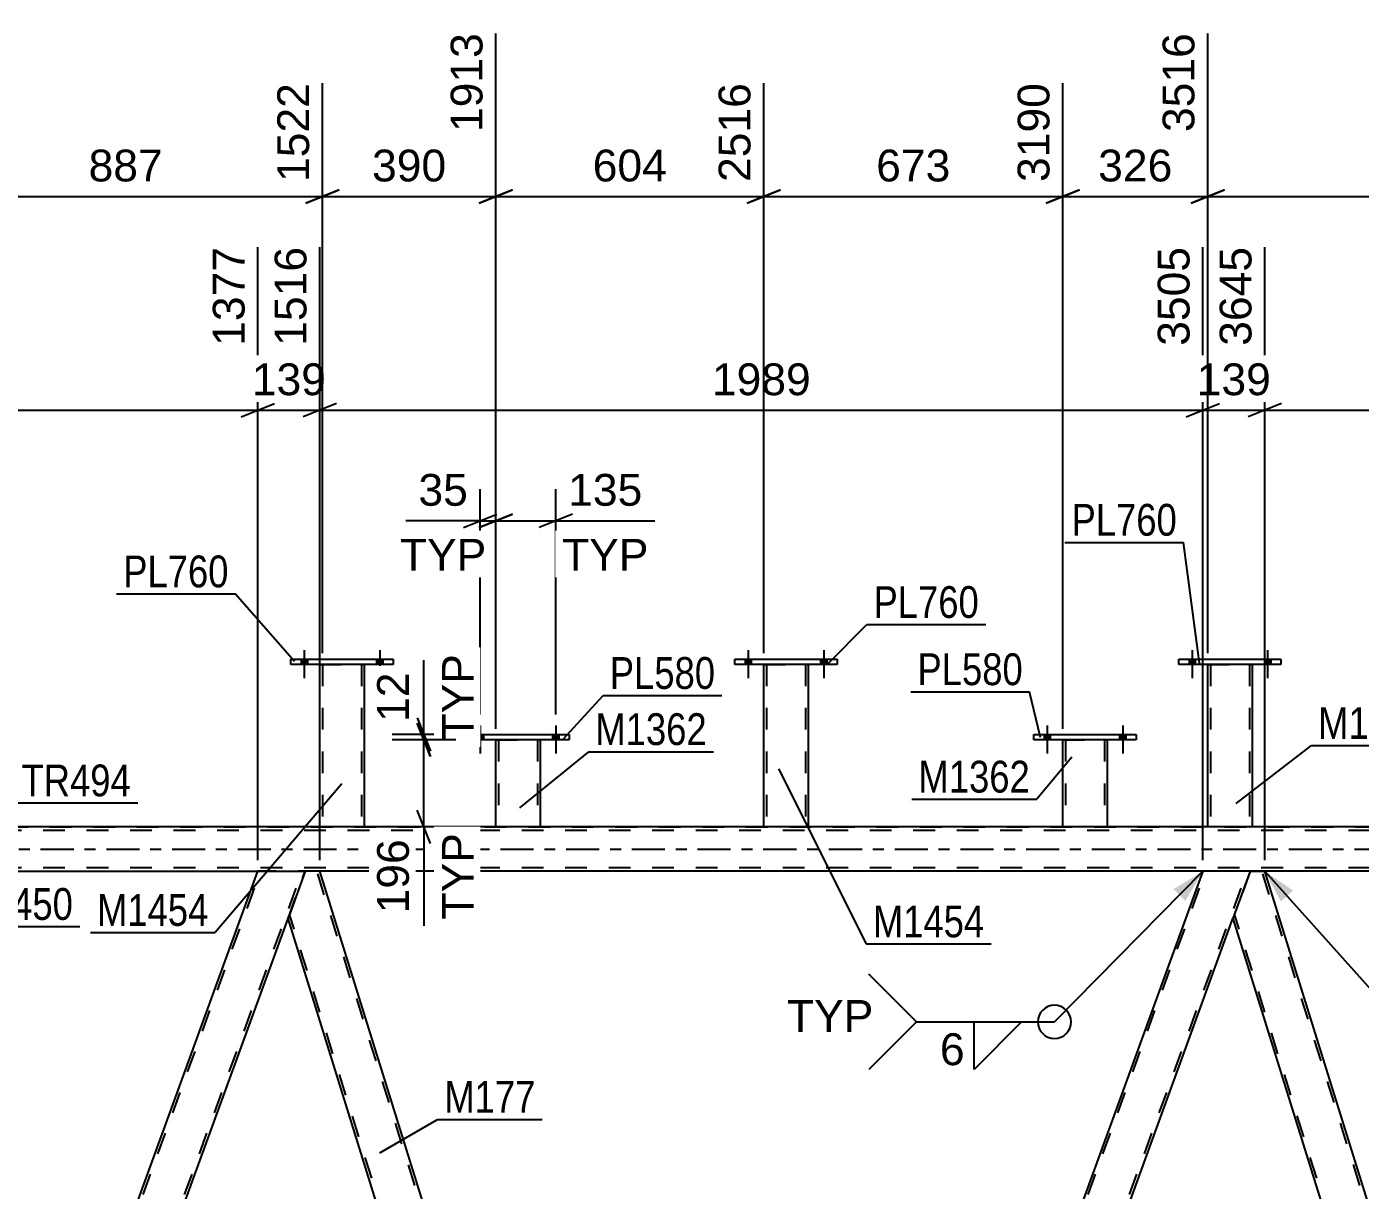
# Model space of a CAD drawing. Header units: millimetres. Extents: x -106 to 735, y -422 to 172.
# Drawn here: x -3.3 to 116.8, y -30.7 to 74.1 of the extents above; entities that cross this region are included whole.
import ezdxf

# ---------------------------------------------------------------- set-up
doc = ezdxf.new("R2010")
doc.units = ezdxf.units.MM
doc.linetypes.add('DXK_LINE_DOT2', pattern=[3.9198, 1.9599, -1.9599])
doc.linetypes.add('DXK_LINE_DOT3', pattern=[5.9187, 2.979, -0.9799, 0.9799, -0.9799])
doc.styles.add('Arial', font='ARIAL.TTF', dxfattribs={"height": 0.2})
doc.styles.add('Arial Narrow', font='ARIALN.TTF', dxfattribs={"height": 0.2})

# ---------------------------------------------------------------- blocks, each defined once
blk = doc.blocks.new('Part-717034374-4310 - 3756')
at = {"color": 2, "linetype": 'Continuous'}
for p, q in [((103.07, 2), (103.07, 16.64)), ((107.07, 16.64), (107.07, 2)), ((107.03, 2), (103.07, 2)), ((107.07, 2), (107.03, 2))]:
    blk.add_line(p, q, dxfattribs=at)
at = {"color": 7, "linetype": 'DXK_LINE_DOT2'}
for p, q in [((103.07, 16.64), (107.07, 16.64)), ((103.31, 16.64), (103.31, 2)), ((106.83, 16.64), (106.83, 2)), ((106.81, 2), (106.83, 2))]:
    blk.add_line(p, q, dxfattribs=at)
blk = doc.blocks.new('Bolt-717034374-4262 - 3756')
at = {"linetype": 'Continuous'}
for points in [[(61.39, 16.64), (61.95, 16.64), (61.95, 17.12), (61.39, 17.12)], [(61.39, 16.64), (61.95, 16.64), (61.95, 17.12), (61.39, 17.12)], [(68.19, 16.64), (68.75, 16.64), (68.75, 17.12), (68.19, 17.12)], [(68.19, 16.64), (68.75, 16.64), (68.75, 17.12), (68.19, 17.12)]]:
    blk.add_hatch(color=1, dxfattribs=at).paths.add_polyline_path(points)
at = {"color": 1, "linetype": 'Continuous'}
for p, q in [((61.39, 17.12), (61.39, 16.64)), ((61.39, 17.12), (61.39, 16.64)), ((61.67, 17.92), (61.67, 15.4)), ((61.67, 17.92), (61.67, 15.4)), ((61.95, 17.12), (61.95, 16.64)), ((61.95, 17.12), (61.95, 16.64)), ((68.19, 17.12), (68.19, 16.64)), ((68.19, 17.12), (68.19, 16.64)), ((68.47, 17.92), (68.47, 15.4)), ((68.47, 17.92), (68.47, 15.4)), ((68.75, 17.12), (68.75, 16.64)), ((68.75, 17.12), (68.75, 16.64))]:
    blk.add_line(p, q, dxfattribs=at)
blk = doc.blocks.new('Bolt-717034374-4260 - 3756')
at = {"linetype": 'Continuous'}
for points in [[(101.39, 16.64), (101.95, 16.64), (101.95, 17.12), (101.39, 17.12)], [(101.39, 16.64), (101.95, 16.64), (101.95, 17.12), (101.39, 17.12)], [(108.19, 16.64), (108.75, 16.64), (108.75, 17.12), (108.19, 17.12)], [(108.19, 16.64), (108.75, 16.64), (108.75, 17.12), (108.19, 17.12)]]:
    blk.add_hatch(color=1, dxfattribs=at).paths.add_polyline_path(points)
at = {"color": 1, "linetype": 'Continuous'}
for p, q in [((101.39, 17.12), (101.39, 16.64)), ((101.39, 17.12), (101.39, 16.64)), ((101.67, 17.92), (101.67, 15.4)), ((101.67, 17.92), (101.67, 15.4)), ((101.95, 17.12), (101.95, 16.64)), ((101.95, 17.12), (101.95, 16.64)), ((108.19, 17.12), (108.19, 16.64)), ((108.19, 17.12), (108.19, 16.64)), ((108.47, 17.92), (108.47, 15.4)), ((108.47, 17.92), (108.47, 15.4)), ((108.75, 17.12), (108.75, 16.64)), ((108.75, 17.12), (108.75, 16.64))]:
    blk.add_line(p, q, dxfattribs=at)
blk = doc.blocks.new('Bolt-717034374-4261 - 3756')
at = {"linetype": 'Continuous'}
for points in [[(88.33, 9.84), (88.89, 9.84), (88.89, 10.32), (88.33, 10.32)], [(88.33, 9.84), (88.89, 9.84), (88.89, 10.32), (88.33, 10.32)], [(95.13, 9.84), (95.69, 9.84), (95.69, 10.32), (95.13, 10.32)], [(95.13, 9.84), (95.69, 9.84), (95.69, 10.32), (95.13, 10.32)]]:
    blk.add_hatch(color=1, dxfattribs=at).paths.add_polyline_path(points)
at = {"color": 1, "linetype": 'Continuous'}
for p, q in [((88.61, 11.12), (88.61, 8.6)), ((88.61, 11.12), (88.61, 8.6)), ((95.41, 11.12), (95.41, 8.6)), ((95.41, 11.12), (95.41, 8.6)), ((88.33, 10.32), (88.33, 9.84)), ((88.33, 10.32), (88.33, 9.84)), ((88.89, 10.32), (88.89, 9.84)), ((88.89, 10.32), (88.89, 9.84)), ((95.13, 10.32), (95.13, 9.84)), ((95.13, 10.32), (95.13, 9.84)), ((95.69, 10.32), (95.69, 9.84)), ((95.69, 10.32), (95.69, 9.84))]:
    blk.add_line(p, q, dxfattribs=at)
blk = doc.blocks.new('Part-717034374-3973 - 3756')
at = {"color": 2, "linetype": 'Continuous'}
for p, q in [((106.89, -2), (105.34, -6.25)), ((106.89, -2), (108.21, -2)), ((144.91, -119.75), (108.21, -2)), ((105.34, -6.25), (141.8, -123.22)), ((143.65, -123.22), (144.91, -119.75))]:
    blk.add_line(p, q, dxfattribs=at)
at = {"color": 7, "linetype": 'DXK_LINE_DOT2'}
for p, q in [((144.77, -120.12), (107.96, -2)), ((142.05, -123.22), (105.48, -5.88)), ((143.65, -123.22), (141.8, -123.22))]:
    blk.add_line(p, q, dxfattribs=at)
blk = doc.blocks.new('Bolt-717034374-4263 - 3756')
at = {"linetype": 'Continuous'}
for points in [[(37.25, 9.84), (37.81, 9.84), (37.81, 10.32), (37.25, 10.32)], [(37.25, 9.84), (37.81, 9.84), (37.81, 10.32), (37.25, 10.32)], [(44.05, 9.84), (44.61, 9.84), (44.61, 10.32), (44.05, 10.32)], [(44.05, 9.84), (44.61, 9.84), (44.61, 10.32), (44.05, 10.32)]]:
    blk.add_hatch(color=1, dxfattribs=at).paths.add_polyline_path(points)
at = {"color": 1, "linetype": 'Continuous'}
for p, q in [((37.53, 11.12), (37.53, 8.6)), ((37.53, 11.12), (37.53, 8.6)), ((44.33, 11.12), (44.33, 8.6)), ((44.33, 11.12), (44.33, 8.6)), ((37.25, 10.32), (37.25, 9.84)), ((37.25, 10.32), (37.25, 9.84)), ((37.81, 10.32), (37.81, 9.84)), ((37.81, 10.32), (37.81, 9.84)), ((44.05, 10.32), (44.05, 9.84)), ((44.05, 10.32), (44.05, 9.84)), ((44.61, 10.32), (44.61, 9.84)), ((44.61, 10.32), (44.61, 9.84))]:
    blk.add_line(p, q, dxfattribs=at)
blk = doc.blocks.new('Part-717034374-3978 - 3756')
at = {"color": 7, "linetype": 'DXK_LINE_DOT2'}
for p, q in [((58.77, -123.22), (102.89, -2)), ((62.51, -123.22), (106.63, -2)), ((106.89, -2), (105.34, -6.25)), ((58.51, -123.22), (60.27, -118.4)), ((62.77, -123.22), (64.52, -118.4)), ((62.77, -123.22), (58.51, -123.22))]:
    blk.add_line(p, q, dxfattribs=at)
at = {"color": 2, "linetype": 'Continuous'}
for p, q in [((102.63, -2), (60.27, -118.4)), ((106.89, -2), (102.63, -2)), ((64.52, -118.4), (105.34, -6.25))]:
    blk.add_line(p, q, dxfattribs=at)
blk = doc.blocks.new('Part-717034374-3983 - 3756')
at = {"color": 2, "linetype": 'Continuous'}
for p, q in [((-26.62, -123.22), (17.5, -2)), ((17.5, -2), (21.75, -2)), ((-22.37, -123.22), (20.21, -6.25))]:
    blk.add_line(p, q, dxfattribs=at)
at = {"color": 7, "linetype": 'DXK_LINE_DOT2'}
for p, q in [((-26.37, -123.22), (17.75, -2)), ((-22.62, -123.22), (21.5, -2)), ((20.21, -6.25), (21.75, -2)), ((-22.37, -123.22), (-26.62, -123.22))]:
    blk.add_line(p, q, dxfattribs=at)
blk = doc.blocks.new('Part-717034374-3988 - 3756')
at = {"color": 2, "linetype": 'Continuous'}
for p, q in [((21.75, -2), (20.21, -6.25)), ((23.07, -2), (21.75, -2)), ((59.35, -118.4), (23.07, -2)), ((55.16, -118.4), (20.21, -6.25))]:
    blk.add_line(p, q, dxfattribs=at)
at = {"color": 7, "linetype": 'DXK_LINE_DOT2'}
for p, q in [((59.64, -120.12), (22.82, -2)), ((56.92, -123.22), (20.34, -5.88)), ((56.67, -123.22), (55.16, -118.4)), ((59.77, -119.75), (59.35, -118.4)), ((58.51, -123.22), (59.77, -119.75)), ((56.67, -123.22), (58.51, -123.22))]:
    blk.add_line(p, q, dxfattribs=at)
blk = doc.blocks.new('Part-717034374-4049 - 3756')
at = {"color": 7, "linetype": 'DXK_LINE_DOT2'}
for p, q in [((678.23, 1.68), (-37.59, 1.68)), ((-16.93, 2), (678.23, 2)), ((27.07, 2), (23.07, 2)), ((42.93, 2), (38.93, 2)), ((67.07, 2), (63.07, 2)), ((94.01, 2), (90.01, 2)), ((107.07, 2), (103.07, 2)), ((678.23, -1.68), (-37.59, -1.68)), ((23.07, -2), (17.5, -2)), ((617.69, -2), (102.63, -2)), ((108.21, -2), (102.63, -2))]:
    blk.add_line(p, q, dxfattribs=at)
at = {"color": 2, "linetype": 'Continuous'}
for p, q in [((23.07, 2), (-8.15, 2)), ((38.93, 2), (27.07, 2)), ((63.07, 2), (42.93, 2)), ((90.01, 2), (67.07, 2)), ((103.07, 2), (94.01, 2)), ((140.1, 2), (107.07, 2)), ((-37.59, -2), (17.5, -2)), ((102.63, -2), (23.07, -2)), ((187.77, -2), (108.21, -2))]:
    blk.add_line(p, q, dxfattribs=at)
at = {"color": 7, "linetype": 'DXK_LINE_DOT3'}
blk.add_line((-37.59, 0), (678.23, 0), dxfattribs=at)
blk = doc.blocks.new('Part-717034374-4231 - 3756')
at = {"color": 2, "linetype": 'Continuous'}
for p, q in [((36.33, 9.84), (36.33, 10.32)), ((36.33, 10.32), (45.53, 10.32)), ((45.53, 9.84), (36.33, 9.84)), ((45.53, 10.32), (45.53, 9.84))]:
    blk.add_line(p, q, dxfattribs=at)
blk = doc.blocks.new('Part-717034374-4294 - 3756')
at = {"color": 2, "linetype": 'Continuous'}
for p, q in [((23.07, 2), (23.07, 16.64)), ((27.07, 16.64), (27.07, 2)), ((27.03, 2), (23.07, 2)), ((27.07, 2), (27.03, 2))]:
    blk.add_line(p, q, dxfattribs=at)
at = {"color": 7, "linetype": 'DXK_LINE_DOT2'}
for p, q in [((23.07, 16.64), (27.07, 16.64)), ((23.31, 16.64), (23.31, 2)), ((26.83, 16.64), (26.83, 2)), ((26.81, 2), (26.83, 2))]:
    blk.add_line(p, q, dxfattribs=at)
blk = doc.blocks.new('Part-717034374-4216 - 3756')
at = {"color": 2, "linetype": 'Continuous'}
for p, q in [((90.01, 2), (90.01, 9.84)), ((94.01, 9.84), (94.01, 2)), ((93.97, 2), (90.01, 2)), ((94.01, 2), (93.97, 2))]:
    blk.add_line(p, q, dxfattribs=at)
at = {"color": 7, "linetype": 'DXK_LINE_DOT2'}
for p, q in [((90.01, 9.84), (94.01, 9.84)), ((90.25, 9.84), (90.25, 2)), ((93.77, 9.84), (93.77, 2)), ((93.75, 2), (93.77, 2))]:
    blk.add_line(p, q, dxfattribs=at)
blk = doc.blocks.new('Part-717034374-4221 - 3756')
at = {"color": 2, "linetype": 'Continuous'}
for p, q in [((87.41, 9.84), (87.41, 10.32)), ((87.41, 10.32), (96.61, 10.32)), ((96.61, 9.84), (87.41, 9.84)), ((96.61, 10.32), (96.61, 9.84))]:
    blk.add_line(p, q, dxfattribs=at)
blk = doc.blocks.new('Part-717034374-4226 - 3756')
at = {"color": 2, "linetype": 'Continuous'}
for p, q in [((38.93, 2), (38.93, 9.84)), ((42.93, 9.84), (42.93, 2)), ((42.89, 2), (38.93, 2)), ((42.93, 2), (42.89, 2))]:
    blk.add_line(p, q, dxfattribs=at)
at = {"color": 7, "linetype": 'DXK_LINE_DOT2'}
for p, q in [((38.93, 9.84), (42.93, 9.84)), ((39.17, 9.84), (39.17, 2)), ((42.69, 9.84), (42.69, 2)), ((42.67, 2), (42.69, 2))]:
    blk.add_line(p, q, dxfattribs=at)
blk = doc.blocks.new('Bolt-717034374-4264 - 3756')
at = {"linetype": 'Continuous'}
for points in [[(21.39, 16.64), (21.95, 16.64), (21.95, 17.12), (21.39, 17.12)], [(21.39, 16.64), (21.95, 16.64), (21.95, 17.12), (21.39, 17.12)], [(28.19, 16.64), (28.75, 16.64), (28.75, 17.12), (28.19, 17.12)], [(28.19, 16.64), (28.75, 16.64), (28.75, 17.12), (28.19, 17.12)]]:
    blk.add_hatch(color=1, dxfattribs=at).paths.add_polyline_path(points)
at = {"color": 1, "linetype": 'Continuous'}
for p, q in [((21.39, 17.12), (21.39, 16.64)), ((21.39, 17.12), (21.39, 16.64)), ((21.67, 17.92), (21.67, 15.4)), ((21.67, 17.92), (21.67, 15.4)), ((21.95, 17.12), (21.95, 16.64)), ((21.95, 17.12), (21.95, 16.64)), ((28.19, 17.12), (28.19, 16.64)), ((28.19, 17.12), (28.19, 16.64)), ((28.47, 17.92), (28.47, 15.4)), ((28.47, 17.92), (28.47, 15.4)), ((28.75, 17.12), (28.75, 16.64)), ((28.75, 17.12), (28.75, 16.64))]:
    blk.add_line(p, q, dxfattribs=at)
blk = doc.blocks.new('Part-717034374-4299 - 3756')
at = {"color": 2, "linetype": 'Continuous'}
for p, q in [((20.47, 16.64), (20.47, 17.12)), ((20.47, 17.12), (29.67, 17.12)), ((29.67, 17.12), (29.67, 16.64)), ((29.67, 16.64), (20.47, 16.64))]:
    blk.add_line(p, q, dxfattribs=at)
blk = doc.blocks.new('Part-717034374-4304 - 3756')
at = {"color": 2, "linetype": 'Continuous'}
for p, q in [((63.07, 2), (63.07, 16.64)), ((67.07, 16.64), (67.07, 2)), ((67.03, 2), (63.07, 2)), ((67.07, 2), (67.03, 2))]:
    blk.add_line(p, q, dxfattribs=at)
at = {"color": 7, "linetype": 'DXK_LINE_DOT2'}
for p, q in [((63.07, 16.64), (67.07, 16.64)), ((63.31, 16.64), (63.31, 2)), ((66.83, 16.64), (66.83, 2)), ((66.81, 2), (66.83, 2))]:
    blk.add_line(p, q, dxfattribs=at)
blk = doc.blocks.new('Part-717034374-4305 - 3756')
at = {"color": 2, "linetype": 'Continuous'}
for p, q in [((60.47, 16.64), (60.47, 17.12)), ((60.47, 17.12), (69.67, 17.12)), ((69.67, 17.12), (69.67, 16.64)), ((69.67, 16.64), (60.47, 16.64))]:
    blk.add_line(p, q, dxfattribs=at)
blk = doc.blocks.new('Part-717034374-4315 - 3756')
at = {"color": 2, "linetype": 'Continuous'}
for p, q in [((100.47, 16.64), (100.47, 17.12)), ((100.47, 17.12), (109.67, 17.12)), ((109.67, 17.12), (109.67, 16.64)), ((109.67, 16.64), (100.47, 16.64))]:
    blk.add_line(p, q, dxfattribs=at)
blk = doc.blocks.new('StraightDimension-717034374-5095 - 3756')
at = {"color": 7, "linetype": 'Continuous'}
for p, q in [((17.5, -1), (17.5, 54.24)), ((-37.59, 3), (-37.59, 43.07)), ((-36.09, 40.14), (-39.09, 38.94)), ((16, 38.94), (19, 40.14)), ((-37.59, 39.54), (17.5, 39.54))]:
    blk.add_line(p, q, dxfattribs=at)
at = {"color": 0}
blk.add_wipeout([(-5, 40.29), (-5, 44.49), (-15.09, 44.49), (-15.09, 40.29)], dxfattribs=at)
at = {"color": 3, "style": 'Arial'}
blk.add_text('1377', height=2.865, dxfattribs=at).set_placement((-14.49, 40.89))
at = {"color": 0, "linetype": 'Continuous'}
for points in [[(16.9, 54.84), (12.7, 54.84), (12.7, 44.74), (16.9, 44.74)], [(-38.19, 43.67), (-42.39, 43.67), (-42.39, 40.24), (-38.19, 40.24)]]:
    blk.add_wipeout(points, dxfattribs=at)
at = {"color": 3, "linetype": 'Continuous', "style": 'Arial'}
for s, height, p in [('1377', 2.865, (16.3, 45.34)), ('0', 2.87, (-38.79, 40.84))]:
    blk.add_text(s, height=height, rotation=90.0002, dxfattribs=at).set_placement(p)
blk = doc.blocks.new('StraightDimension-717034374-5175 - 3756')
at = {"color": 7, "linetype": 'Continuous'}
for p, q in [((108.21, -1), (108.21, 54.24)), ((187.77, -1), (187.77, 54.24)), ((109.71, 40.14), (106.71, 38.94)), ((186.27, 38.94), (189.27, 40.14)), ((108.21, 39.54), (187.77, 39.54))]:
    blk.add_line(p, q, dxfattribs=at)
at = {"color": 0}
blk.add_wipeout([(153.03, 40.29), (153.03, 44.49), (142.94, 44.49), (142.94, 40.29)], dxfattribs=at)
at = {"color": 3, "style": 'Arial'}
blk.add_text('1989', height=2.865, dxfattribs=at).set_placement((143.54, 40.89))
at = {"color": 0, "linetype": 'Continuous'}
blk.add_wipeout([(187.17, 54.84), (182.97, 54.84), (182.97, 44.74), (187.17, 44.74)], dxfattribs=at)
at = {"color": 3, "linetype": 'Continuous', "style": 'Arial'}
blk.add_text('5634', height=2.865, rotation=90.0002, dxfattribs=at).set_placement((186.57, 45.34))
blk = doc.blocks.new('StraightDimension-717034374-45875 - 3756')
at = {"color": 7, "linetype": 'Continuous'}
for p, q in [((37.53, 12.12), (37.53, 32.43)), ((38.93, 10.84), (38.93, 32.43)), ((36.03, 28.98), (39.03, 30.18)), ((40.43, 30.18), (37.43, 28.98)), ((37.53, 29.58), (30.83, 29.58)), ((37.53, 29.58), (30.83, 29.58)), ((37.53, 29.58), (38.93, 29.58))]:
    blk.add_line(p, q, dxfattribs=at)
at = {"color": 0}
blk.add_wipeout([(37, 30.33), (37, 34.53), (31.36, 34.53), (31.36, 30.33)], dxfattribs=at)
at = {"color": 0, "linetype": 'Continuous'}
blk.add_wipeout([(38.67, 24.48), (38.67, 28.68), (29.69, 28.68), (29.69, 24.48)], dxfattribs=at)
at = {"color": 3, "style": 'Arial'}
blk.add_text('35', height=2.865, dxfattribs=at).set_placement((31.96, 30.93))
at = {"color": 3, "linetype": 'Continuous', "style": 'Arial'}
blk.add_text('TYP', height=2.865, dxfattribs=at).set_placement((30.29, 25.08))
blk = doc.blocks.new('StraightDimension-717034374-45034 - 3756')
at = {"color": 7, "linetype": 'Continuous'}
for p, q in [((-12.15, 10.42), (-12.15, 71.27)), ((23.31, 17.64), (23.31, 68.99)), ((-10.65, 59.4), (-13.65, 58.2)), ((21.81, 58.2), (24.81, 59.4)), ((-12.15, 58.8), (23.31, 58.8))]:
    blk.add_line(p, q, dxfattribs=at)
at = {"color": 0}
blk.add_wipeout([(9.51, 59.55), (9.51, 63.75), (1.64, 63.75), (1.64, 59.55)], dxfattribs=at)
at = {"color": 3, "style": 'Arial'}
blk.add_text('887', height=2.865, dxfattribs=at).set_placement((2.24, 60.15))
at = {"color": 0, "linetype": 'Continuous'}
blk.add_wipeout([(22.71, 69.59), (18.51, 69.59), (18.51, 59.5), (22.71, 59.5)], dxfattribs=at)
at = {"color": 3, "linetype": 'Continuous', "style": 'Arial'}
blk.add_text('1522', height=2.865, rotation=90.0002, dxfattribs=at).set_placement((22.11, 60.1))
blk = doc.blocks.new('StraightDimension-717034374-5107 - 3756')
at = {"color": 7, "linetype": 'Continuous'}
for p, q in [((17.5, -1), (17.5, 54.24)), ((23.07, -1), (23.07, 54.24)), ((16, 38.94), (19, 40.14)), ((24.57, 40.14), (21.57, 38.94)), ((17.5, 39.54), (23.07, 39.54))]:
    blk.add_line(p, q, dxfattribs=at)
at = {"color": 0}
blk.add_wipeout([(24.22, 40.29), (24.22, 44.49), (16.35, 44.49), (16.35, 40.29)], dxfattribs=at)
at = {"color": 3, "style": 'Arial'}
blk.add_text('139', height=2.865, dxfattribs=at).set_placement((16.95, 40.89))
at = {"color": 0, "linetype": 'Continuous'}
blk.add_wipeout([(22.47, 54.84), (18.27, 54.84), (18.27, 44.74), (22.47, 44.74)], dxfattribs=at)
at = {"color": 3, "linetype": 'Continuous', "style": 'Arial'}
blk.add_text('1516', height=2.865, rotation=90.0002, dxfattribs=at).set_placement((21.87, 45.34))
blk = doc.blocks.new('StraightDimension-717034374-5127 - 3756')
at = {"color": 7, "linetype": 'Continuous'}
for p, q in [((23.07, -1), (23.07, 54.24)), ((102.63, -1), (102.63, 54.24)), ((24.57, 40.14), (21.57, 38.94)), ((101.13, 38.94), (104.13, 40.14)), ((23.07, 39.54), (102.63, 39.54))]:
    blk.add_line(p, q, dxfattribs=at)
at = {"color": 0}
blk.add_wipeout([(67.9, 40.29), (67.9, 44.49), (57.8, 44.49), (57.8, 40.29)], dxfattribs=at)
at = {"color": 3, "style": 'Arial'}
blk.add_text('1989', height=2.865, dxfattribs=at).set_placement((58.4, 40.89))
at = {"color": 0, "linetype": 'Continuous'}
blk.add_wipeout([(102.03, 54.84), (97.83, 54.84), (97.83, 44.74), (102.03, 44.74)], dxfattribs=at)
at = {"color": 3, "linetype": 'Continuous', "style": 'Arial'}
blk.add_text('3505', height=2.865, rotation=90.0002, dxfattribs=at).set_placement((101.43, 45.34))
blk = doc.blocks.new('StraightDimension-717034374-5151 - 3756')
at = {"color": 7, "linetype": 'Continuous'}
for p, q in [((102.63, -1), (102.63, 54.24)), ((108.21, -1), (108.21, 54.24)), ((101.13, 38.94), (104.13, 40.14)), ((109.71, 40.14), (106.71, 38.94)), ((102.63, 39.54), (108.21, 39.54))]:
    blk.add_line(p, q, dxfattribs=at)
at = {"color": 0}
blk.add_wipeout([(109.35, 40.29), (109.35, 44.49), (101.48, 44.49), (101.48, 40.29)], dxfattribs=at)
at = {"color": 3, "style": 'Arial'}
blk.add_text('139', height=2.865, dxfattribs=at).set_placement((102.08, 40.89))
at = {"color": 0, "linetype": 'Continuous'}
blk.add_wipeout([(107.61, 54.84), (103.41, 54.84), (103.41, 44.74), (107.61, 44.74)], dxfattribs=at)
at = {"color": 3, "linetype": 'Continuous', "style": 'Arial'}
blk.add_text('3645', height=2.865, rotation=90.0002, dxfattribs=at).set_placement((107.01, 45.34))
blk = doc.blocks.new('StraightDimension-717034374-45029 - 3756')
at = {"color": 7, "linetype": 'Continuous'}
for p, q in [((103.07, 17.64), (103.07, 73.49)), ((140.08, 17.44), (140.08, 73.49)), ((104.57, 59.4), (101.57, 58.2)), ((138.58, 58.2), (141.58, 59.4)), ((103.07, 58.8), (140.08, 58.8))]:
    blk.add_line(p, q, dxfattribs=at)
at = {"color": 0}
blk.add_wipeout([(125.51, 59.55), (125.51, 63.75), (117.64, 63.75), (117.64, 59.55)], dxfattribs=at)
at = {"color": 3, "style": 'Arial'}
blk.add_text('925', height=2.865, dxfattribs=at).set_placement((118.24, 60.15))
at = {"color": 0, "linetype": 'Continuous'}
blk.add_wipeout([(139.48, 74.09), (135.28, 74.09), (135.28, 64), (139.48, 64)], dxfattribs=at)
at = {"color": 3, "linetype": 'Continuous', "style": 'Arial'}
blk.add_text('4442', height=2.865, rotation=90.0002, dxfattribs=at).set_placement((138.88, 64.6))
blk = doc.blocks.new('StraightDimension-717034374-45030 - 3756')
at = {"color": 7, "linetype": 'Continuous'}
for p, q in [((103.07, 17.64), (103.07, 73.49)), ((90.01, 10.84), (90.01, 68.99)), ((91.51, 59.4), (88.51, 58.2)), ((101.57, 58.2), (104.57, 59.4)), ((90.01, 58.8), (103.07, 58.8))]:
    blk.add_line(p, q, dxfattribs=at)
at = {"color": 0}
blk.add_wipeout([(100.47, 59.55), (100.47, 63.75), (92.6, 63.75), (92.6, 59.55)], dxfattribs=at)
at = {"color": 3, "style": 'Arial'}
blk.add_text('326', height=2.865, dxfattribs=at).set_placement((93.2, 60.15))
at = {"color": 0, "linetype": 'Continuous'}
blk.add_wipeout([(102.47, 74.09), (98.27, 74.09), (98.27, 64), (102.47, 64)], dxfattribs=at)
at = {"color": 3, "linetype": 'Continuous', "style": 'Arial'}
blk.add_text('3516', height=2.865, rotation=90.0002, dxfattribs=at).set_placement((101.87, 64.6))
blk = doc.blocks.new('StraightDimension-717034374-45031 - 3756')
at = {"color": 7, "linetype": 'Continuous'}
for p, q in [((63.07, 17.64), (63.07, 68.99)), ((90.01, 10.84), (90.01, 68.99)), ((64.57, 59.4), (61.57, 58.2)), ((88.51, 58.2), (91.51, 59.4)), ((63.07, 58.8), (90.01, 58.8))]:
    blk.add_line(p, q, dxfattribs=at)
at = {"color": 0}
blk.add_wipeout([(80.47, 59.55), (80.47, 63.75), (72.6, 63.75), (72.6, 59.55)], dxfattribs=at)
at = {"color": 3, "style": 'Arial'}
blk.add_text('673', height=2.865, dxfattribs=at).set_placement((73.2, 60.15))
at = {"color": 0, "linetype": 'Continuous'}
blk.add_wipeout([(89.41, 69.59), (85.21, 69.59), (85.21, 59.5), (89.41, 59.5)], dxfattribs=at)
at = {"color": 3, "linetype": 'Continuous', "style": 'Arial'}
blk.add_text('3190', height=2.865, rotation=90.0002, dxfattribs=at).set_placement((88.81, 60.1))
blk = doc.blocks.new('StraightDimension-717034374-45032 - 3756')
at = {"color": 7, "linetype": 'Continuous'}
for p, q in [((38.93, 10.84), (38.93, 73.49)), ((63.07, 17.64), (63.07, 68.99)), ((40.43, 59.4), (37.43, 58.2)), ((61.57, 58.2), (64.57, 59.4)), ((38.93, 58.8), (63.07, 58.8))]:
    blk.add_line(p, q, dxfattribs=at)
at = {"color": 0}
blk.add_wipeout([(54.93, 59.55), (54.93, 63.75), (47.06, 63.75), (47.06, 59.55)], dxfattribs=at)
at = {"color": 3, "style": 'Arial'}
blk.add_text('604', height=2.865, dxfattribs=at).set_placement((47.66, 60.15))
at = {"color": 0, "linetype": 'Continuous'}
blk.add_wipeout([(62.47, 69.59), (58.27, 69.59), (58.27, 59.5), (62.47, 59.5)], dxfattribs=at)
at = {"color": 3, "linetype": 'Continuous', "style": 'Arial'}
blk.add_text('2516', height=2.865, rotation=90.0002, dxfattribs=at).set_placement((61.87, 60.1))
blk = doc.blocks.new('StraightDimension-717034374-45033 - 3756')
at = {"color": 7, "linetype": 'Continuous'}
for p, q in [((38.93, 10.84), (38.93, 73.49)), ((23.31, 17.64), (23.31, 68.99)), ((24.81, 59.4), (21.81, 58.2)), ((37.43, 58.2), (40.43, 59.4)), ((23.31, 58.8), (38.93, 58.8))]:
    blk.add_line(p, q, dxfattribs=at)
at = {"color": 0}
blk.add_wipeout([(35.05, 59.55), (35.05, 63.75), (27.18, 63.75), (27.18, 59.55)], dxfattribs=at)
at = {"color": 3, "style": 'Arial'}
blk.add_text('390', height=2.865, dxfattribs=at).set_placement((27.78, 60.15))
at = {"color": 0, "linetype": 'Continuous'}
blk.add_wipeout([(38.33, 74.09), (34.13, 74.09), (34.13, 64), (38.33, 64)], dxfattribs=at)
at = {"color": 3, "linetype": 'Continuous', "style": 'Arial'}
blk.add_text('1913', height=2.865, rotation=90.0002, dxfattribs=at).set_placement((37.73, 64.6))
blk = doc.blocks.new('StraightDimension-717034374-45874 - 3756')
at = {"color": 7, "linetype": 'Continuous'}
for p, q in [((38.93, 10.84), (38.93, 32.43)), ((44.33, 12.12), (44.33, 32.43)), ((37.43, 28.98), (40.43, 30.18)), ((45.83, 30.18), (42.83, 28.98)), ((38.93, 29.58), (44.33, 29.58)), ((44.33, 29.58), (53.25, 29.58)), ((44.33, 29.58), (53.25, 29.58))]:
    blk.add_line(p, q, dxfattribs=at)
at = {"color": 0}
blk.add_wipeout([(52.72, 30.33), (52.72, 34.53), (44.85, 34.53), (44.85, 30.33)], dxfattribs=at)
at = {"color": 0, "linetype": 'Continuous'}
blk.add_wipeout([(53.28, 24.48), (53.28, 28.68), (44.3, 28.68), (44.3, 24.48)], dxfattribs=at)
at = {"color": 3, "style": 'Arial'}
blk.add_text('135', height=2.865, dxfattribs=at).set_placement((45.45, 30.93))
at = {"color": 3, "linetype": 'Continuous', "style": 'Arial'}
blk.add_text('TYP', height=2.865, dxfattribs=at).set_placement((44.9, 25.08))
blk = doc.blocks.new('StraightDimension-717034374-45895 - 3756')
at = {"color": 7, "linetype": 'Continuous'}
for p, q in [((32.45, 10.32), (32.45, 17.02)), ((32.45, 10.32), (32.45, 17.02)), ((31.85, 11.82), (33.05, 8.82)), ((33.05, 8.34), (31.85, 11.34)), ((35.33, 10.32), (29.6, 10.32)), ((35.33, 9.84), (29.6, 9.84)), ((32.45, 9.84), (32.45, 10.32))]:
    blk.add_line(p, q, dxfattribs=at)
at = {"color": 0, "linetype": 'Continuous'}
blk.add_wipeout([(37.55, 18.16), (33.35, 18.16), (33.35, 9.18), (37.55, 9.18)], dxfattribs=at)
at = {"color": 0}
blk.add_wipeout([(31.7, 16.49), (27.5, 16.49), (27.5, 10.85), (31.7, 10.85)], dxfattribs=at)
at = {"color": 3, "linetype": 'Continuous', "style": 'Arial'}
blk.add_text('TYP', height=2.865, rotation=90.0002, dxfattribs=at).set_placement((36.95, 9.78))
at = {"color": 3, "style": 'Arial'}
blk.add_text('12', height=2.865, rotation=90.0002, dxfattribs=at).set_placement((31.1, 11.45))
blk = doc.blocks.new('StraightDimension-717034374-45896 - 3756')
at = {"color": 7, "linetype": 'Continuous'}
for p, q in [((31.85, 11.34), (33.05, 8.34)), ((35.33, 9.84), (29.6, 9.84)), ((32.45, 2), (32.45, 9.84)), ((33.05, 0.5), (31.85, 3.5)), ((37.42, 2), (29.6, 2)), ((32.45, 2), (32.45, -6.92)), ((32.45, 2), (32.45, -6.92))]:
    blk.add_line(p, q, dxfattribs=at)
at = {"color": 0}
blk.add_wipeout([(31.7, 1.47), (27.5, 1.47), (27.5, -6.4), (31.7, -6.4)], dxfattribs=at)
at = {"color": 0, "linetype": 'Continuous'}
blk.add_wipeout([(37.55, 2.03), (33.35, 2.03), (33.35, -6.95), (37.55, -6.95)], dxfattribs=at)
at = {"color": 3, "linetype": 'Continuous', "style": 'Arial'}
blk.add_text('TYP', height=2.865, rotation=90.0002, dxfattribs=at).set_placement((36.95, -6.35))
at = {"color": 3, "style": 'Arial'}
blk.add_text('196', height=2.865, rotation=90.0002, dxfattribs=at).set_placement((31.1, -5.8))
blk = doc.blocks.new('Mark-717034374-4232 - 3756')
at = {"color": 0}
blk.add_wipeout([(0.85, -6.38), (0.85, -3.38), (-9.2, -3.38), (-9.2, -6.38)], dxfattribs=at)
blk.add_wipeout([(0.85, -6.38), (0.85, -3.38), (-9.2, -3.38), (-9.2, -6.38)], dxfattribs=at)
at = {"color": 30, "linetype": 'Continuous'}
for p, q in [((-11.46, 3.49), (-9.8, -6.98)), ((-9.8, -6.98), (1.45, -6.98))]:
    blk.add_line(p, q, dxfattribs=at)
at = {"color": 3, "style": 'Arial Narrow'}
blk.add_text('M1450', height=2.863, dxfattribs=at).set_placement((-9.2, -6.38))
blk = doc.blocks.new('Mark-717034374-4306 - 3756')
at = {"color": 0}
blk.add_wipeout([(123.07, 9.92), (123.07, 12.92), (113.02, 12.92), (113.02, 9.92)], dxfattribs=at)
blk.add_wipeout([(123.07, 9.92), (123.07, 12.92), (113.02, 12.92), (113.02, 9.92)], dxfattribs=at)
at = {"color": 30, "linetype": 'Continuous'}
for p, q in [((105.64, 4.09), (112.42, 9.32)), ((112.42, 9.32), (123.67, 9.32))]:
    blk.add_line(p, q, dxfattribs=at)
at = {"color": 3, "style": 'Arial Narrow'}
blk.add_text('M1454', height=2.863, dxfattribs=at).set_placement((113.02, 9.92))
blk = doc.blocks.new('Mark-717034374-3984 - 3756')
at = {"color": 0}
blk.add_wipeout([(42.51, -23.76), (42.51, -20.76), (34.29, -20.76), (34.29, -23.76)], dxfattribs=at)
blk.add_wipeout([(42.51, -23.76), (42.51, -20.76), (34.29, -20.76), (34.29, -23.76)], dxfattribs=at)
at = {"color": 30, "linetype": 'Continuous'}
for p, q in [((28.49, -27.36), (33.69, -24.36)), ((33.69, -24.36), (43.11, -24.36))]:
    blk.add_line(p, q, dxfattribs=at)
at = {"color": 3, "style": 'Arial Narrow'}
blk.add_text('M177', height=2.863, dxfattribs=at).set_placement((34.29, -23.76))
blk = doc.blocks.new('Mark-717034374-4045 - 3756')
at = {"color": 0}
blk.add_wipeout([(6.07, 4.75), (6.07, 7.75), (-3.8, 7.75), (-3.8, 4.75)], dxfattribs=at)
blk.add_wipeout([(6.07, 4.75), (6.07, 7.75), (-3.8, 7.75), (-3.8, 4.75)], dxfattribs=at)
at = {"color": 30, "linetype": 'Continuous'}
for p, q in [((-6.65, 1.29), (-4.4, 4.15)), ((-4.4, 4.15), (6.67, 4.15))]:
    blk.add_line(p, q, dxfattribs=at)
at = {"color": 3, "style": 'Arial Narrow'}
blk.add_text('TR494', height=2.863, dxfattribs=at).set_placement((-3.8, 4.75))
blk = doc.blocks.new('Mark-717034374-4212 - 3756')
at = {"color": 0}
blk.add_wipeout([(87.06, 5.09), (87.06, 8.09), (77.01, 8.09), (77.01, 5.09)], dxfattribs=at)
blk.add_wipeout([(87.06, 5.09), (87.06, 8.09), (77.01, 8.09), (77.01, 5.09)], dxfattribs=at)
at = {"color": 30, "linetype": 'Continuous'}
for p in [(90.82, 8.28), (76.41, 4.49)]:
    blk.add_line(p, (87.66, 4.49), dxfattribs=at)
at = {"color": 3, "style": 'Arial Narrow'}
blk.add_text('M1362', height=2.863, dxfattribs=at).set_placement((77.01, 5.09))
blk = doc.blocks.new('Mark-717034374-4217 - 3756')
at = {"color": 0}
blk.add_wipeout([(86.42, 14.77), (86.42, 17.77), (76.92, 17.77), (76.92, 14.77)], dxfattribs=at)
blk.add_wipeout([(86.42, 14.77), (86.42, 17.77), (76.92, 17.77), (76.92, 14.77)], dxfattribs=at)
at = {"color": 30, "linetype": 'Continuous'}
for p in [(76.32, 14.17), (88, 10.06)]:
    blk.add_line(p, (87.02, 14.17), dxfattribs=at)
at = {"color": 3, "style": 'Arial Narrow'}
blk.add_text('PL580', height=2.863, dxfattribs=at).set_placement((76.92, 14.77))
blk = doc.blocks.new('Mark-717034374-4222 - 3756')
at = {"color": 0}
blk.add_wipeout([(57.95, 9.37), (57.95, 12.37), (47.9, 12.37), (47.9, 9.37)], dxfattribs=at)
blk.add_wipeout([(57.95, 9.37), (57.95, 12.37), (47.9, 12.37), (47.9, 9.37)], dxfattribs=at)
at = {"color": 30, "linetype": 'Continuous'}
for p, q in [((41.1, 3.72), (47.3, 8.77)), ((47.3, 8.77), (58.55, 8.77))]:
    blk.add_line(p, q, dxfattribs=at)
at = {"color": 3, "style": 'Arial Narrow'}
blk.add_text('M1362', height=2.863, dxfattribs=at).set_placement((47.9, 9.37))
blk = doc.blocks.new('Mark-717034374-4227 - 3756')
at = {"color": 0}
blk.add_wipeout([(58.7, 14.43), (58.7, 17.43), (49.2, 17.43), (49.2, 14.43)], dxfattribs=at)
blk.add_wipeout([(58.7, 14.43), (58.7, 17.43), (49.2, 17.43), (49.2, 14.43)], dxfattribs=at)
at = {"color": 30, "linetype": 'Continuous'}
for p, q in [((44.97, 9.88), (48.6, 13.83)), ((48.6, 13.83), (59.3, 13.83))]:
    blk.add_line(p, q, dxfattribs=at)
at = {"color": 3, "style": 'Arial Narrow'}
blk.add_text('PL580', height=2.863, dxfattribs=at).set_placement((49.2, 14.43))
blk = doc.blocks.new('Mark-717034374-4290 - 3756')
at = {"color": 0}
blk.add_wipeout([(13.05, -6.92), (13.05, -3.92), (3, -3.92), (3, -6.92)], dxfattribs=at)
blk.add_wipeout([(13.05, -6.92), (13.05, -3.92), (3, -3.92), (3, -6.92)], dxfattribs=at)
at = {"color": 30, "linetype": 'Continuous'}
for p in [(25.07, 5.88), (2.4, -7.52)]:
    blk.add_line(p, (13.65, -7.52), dxfattribs=at)
at = {"color": 3, "style": 'Arial Narrow'}
blk.add_text('M1454', height=2.863, dxfattribs=at).set_placement((3, -6.92))
blk = doc.blocks.new('Mark-717034374-4295 - 3756')
at = {"color": 0}
blk.add_wipeout([(14.86, 23.58), (14.86, 26.58), (5.36, 26.58), (5.36, 23.58)], dxfattribs=at)
blk.add_wipeout([(14.86, 23.58), (14.86, 26.58), (5.36, 26.58), (5.36, 23.58)], dxfattribs=at)
at = {"color": 30, "linetype": 'Continuous'}
for p in [(4.76, 22.98), (20.78, 16.91)]:
    blk.add_line(p, (15.46, 22.98), dxfattribs=at)
at = {"color": 3, "style": 'Arial Narrow'}
blk.add_text('PL760', height=2.863, dxfattribs=at).set_placement((5.36, 23.58))
blk = doc.blocks.new('Mark-717034374-4300 - 3756')
at = {"color": 0}
blk.add_wipeout([(82.96, -7.95), (82.96, -4.95), (72.9, -4.95), (72.9, -7.95)], dxfattribs=at)
blk.add_wipeout([(82.96, -7.95), (82.96, -4.95), (72.9, -4.95), (72.9, -7.95)], dxfattribs=at)
at = {"color": 30, "linetype": 'Continuous'}
for p, q in [((64.39, 7.23), (72.3, -8.55)), ((72.3, -8.55), (83.56, -8.55))]:
    blk.add_line(p, q, dxfattribs=at)
at = {"color": 3, "style": 'Arial Narrow'}
blk.add_text('M1454', height=2.863, dxfattribs=at).set_placement((72.9, -7.95))
blk = doc.blocks.new('Mark-717034374-4311 - 3756')
at = {"color": 0}
blk.add_wipeout([(100.3, 28.23), (100.3, 31.23), (90.8, 31.23), (90.8, 28.23)], dxfattribs=at)
blk.add_wipeout([(100.3, 28.23), (100.3, 31.23), (90.8, 31.23), (90.8, 28.23)], dxfattribs=at)
at = {"color": 30, "linetype": 'Continuous'}
for p in [(90.2, 27.63), (102.32, 16.74)]:
    blk.add_line(p, (100.9, 27.63), dxfattribs=at)
at = {"color": 3, "style": 'Arial Narrow'}
blk.add_text('PL760', height=2.863, dxfattribs=at).set_placement((90.8, 28.23))
blk = doc.blocks.new('WeldMark-717034374-5695 - 3756')
at = {"linetype": 'Continuous'}
blk.add_hatch(color=30, dxfattribs=at).paths.add_polyline_path([(99.99, -3.61), (102.63, -2), (101.06, -4.66)])
at = {"color": 30, "linetype": 'Continuous'}
for p in [(102.63, -2), (76.84, -15.57)]:
    blk.add_line(p, (89.26, -15.57), dxfattribs=at)
at = {"color": 3, "linetype": 'Continuous'}
for p, q in [((76.84, -15.57), (72.55, -11.28)), ((76.84, -15.57), (72.55, -19.85)), ((82.02, -15.57), (86.3, -15.57)), ((86.3, -15.57), (82.02, -19.85)), ((82.02, -19.85), (82.02, -15.57))]:
    blk.add_line(p, q, dxfattribs=at)
for start, end in [(90, 270), (270, 90)]:
    blk.add_arc((89.26, -15.57), 1.5, start, end, dxfattribs=at)
at = {"color": 0}
blk.add_wipeout([(81.36, -19.67), (81.36, -16.27), (78.74, -16.27), (78.74, -19.67)], dxfattribs=at)
at = {"color": 3, "style": 'Arial'}
blk.add_text('6', height=2.87, dxfattribs=at).set_placement((78.94, -19.47))
at = {"color": 0, "linetype": 'Continuous'}
blk.add_wipeout([(72.94, -16.47), (72.94, -13.47), (65.16, -13.47), (65.16, -16.47)], dxfattribs=at)
blk.add_wipeout([(72.94, -16.47), (72.94, -13.47), (65.16, -13.47), (65.16, -16.47)], dxfattribs=at)
at = {"color": 3, "linetype": 'Continuous', "style": 'Arial'}
blk.add_text('TYP', height=2.865, dxfattribs=at).set_placement((65.16, -16.47))
blk = doc.blocks.new('WeldMark-717034374-5711 - 3756')
at = {"linetype": 'Continuous'}
blk.add_hatch(color=30, dxfattribs=at).paths.add_polyline_path([(109.65, -4.73), (108.21, -2), (110.77, -3.73)])
at = {"color": 30, "linetype": 'Continuous'}
for p, q in [((108.21, -2), (123.75, -19.33)), ((123.75, -19.33), (134.08, -19.33))]:
    blk.add_line(p, q, dxfattribs=at)
at = {"color": 3, "linetype": 'Continuous'}
for p, q in [((134.08, -19.33), (138.36, -15.04)), ((128.93, -19.33), (133.22, -19.33)), ((133.22, -19.33), (128.93, -23.61)), ((128.93, -23.61), (128.93, -19.33)), ((134.08, -19.33), (138.36, -23.61))]:
    blk.add_line(p, q, dxfattribs=at)
blk.add_arc((123.75, -19.33), 1.5, 90, 270, dxfattribs=at)
at = {"color": 0}
blk.add_wipeout([(128.28, -23.43), (128.28, -20.03), (125.65, -20.03), (125.65, -23.43)], dxfattribs=at)
at = {"color": 3, "linetype": 'Continuous'}
blk.add_arc((123.75, -19.33), 1.5, 270, 90, dxfattribs=at)
at = {"color": 3, "style": 'Arial'}
blk.add_text('6', height=2.87, dxfattribs=at).set_placement((125.85, -23.23))
at = {"color": 0, "linetype": 'Continuous'}
blk.add_wipeout([(145.45, -20.23), (145.45, -17.23), (137.68, -17.23), (137.68, -20.23)], dxfattribs=at)
blk.add_wipeout([(145.45, -20.23), (145.45, -17.23), (137.68, -17.23), (137.68, -20.23)], dxfattribs=at)
at = {"color": 3, "linetype": 'Continuous', "style": 'Arial'}
blk.add_text('TYP', height=2.865, dxfattribs=at).set_placement((137.68, -20.23))
blk = doc.blocks.new('Mark-717034374-44995 - 3756')
at = {"color": 0}
blk.add_wipeout([(82.47, 20.82), (82.47, 23.82), (72.96, 23.82), (72.96, 20.82)], dxfattribs=at)
blk.add_wipeout([(82.47, 20.82), (82.47, 23.82), (72.96, 23.82), (72.96, 20.82)], dxfattribs=at)
at = {"color": 30, "linetype": 'Continuous'}
for p, q in [((68.83, 16.69), (72.36, 20.22)), ((72.36, 20.22), (83.07, 20.22))]:
    blk.add_line(p, q, dxfattribs=at)
at = {"color": 3, "style": 'Arial Narrow'}
blk.add_text('PL760', height=2.863, dxfattribs=at).set_placement((72.96, 20.82))

msp = doc.modelspace()

# ---------------------------------------------------------------- block references
for name in ['Part-717034374-4299 - 3756', 'Bolt-717034374-4264 - 3756', 'Part-717034374-4305 - 3756', 'Bolt-717034374-4262 - 3756', 'Part-717034374-4315 - 3756', 'Bolt-717034374-4260 - 3756', 'Part-717034374-4294 - 3756', 'Part-717034374-4304 - 3756', 'Part-717034374-4310 - 3756', 'Bolt-717034374-4263 - 3756', 'Bolt-717034374-4261 - 3756', 'Part-717034374-4231 - 3756', 'Part-717034374-4226 - 3756', 'Part-717034374-4221 - 3756', 'Part-717034374-4216 - 3756', 'Part-717034374-4049 - 3756', 'Part-717034374-3983 - 3756', 'Part-717034374-3988 - 3756', 'Part-717034374-3978 - 3756', 'Part-717034374-3973 - 3756']:
    msp.add_blockref(name, (0, 0))

# ---------------------------------------------------------------- next in the draw order: block references
for name in ['StraightDimension-717034374-5095 - 3756', 'StraightDimension-717034374-5175 - 3756', 'StraightDimension-717034374-45875 - 3756', 'WeldMark-717034374-5711 - 3756', 'Mark-717034374-3984 - 3756']:
    msp.add_blockref(name, (0, 0))

# ---------------------------------------------------------------- next in the draw order: block references
for name in ['StraightDimension-717034374-45034 - 3756', 'Mark-717034374-4232 - 3756']:
    msp.add_blockref(name, (0, 0))

# ---------------------------------------------------------------- next in the draw order: block references
for name in ['StraightDimension-717034374-5107 - 3756', 'Mark-717034374-4045 - 3756']:
    msp.add_blockref(name, (0, 0))

# ---------------------------------------------------------------- next in the draw order: block references
for name in ['StraightDimension-717034374-5127 - 3756', 'Mark-717034374-4295 - 3756']:
    msp.add_blockref(name, (0, 0))

# ---------------------------------------------------------------- next in the draw order: block references
for name in ['StraightDimension-717034374-5151 - 3756', 'Mark-717034374-4212 - 3756', 'Mark-717034374-4290 - 3756']:
    msp.add_blockref(name, (0, 0))

# ---------------------------------------------------------------- next in the draw order: block references
for name in ['StraightDimension-717034374-45029 - 3756', 'Mark-717034374-4306 - 3756', 'Mark-717034374-4300 - 3756']:
    msp.add_blockref(name, (0, 0))

# ---------------------------------------------------------------- next in the draw order: block references
for name in ['StraightDimension-717034374-45030 - 3756', 'WeldMark-717034374-5695 - 3756']:
    msp.add_blockref(name, (0, 0))

# ---------------------------------------------------------------- next in the draw order: block references
msp.add_blockref('StraightDimension-717034374-45031 - 3756', (0, 0))

# ---------------------------------------------------------------- next in the draw order: block references
for name in ['StraightDimension-717034374-45032 - 3756', 'Mark-717034374-4311 - 3756', 'Mark-717034374-4217 - 3756']:
    msp.add_blockref(name, (0, 0))

# ---------------------------------------------------------------- next in the draw order: block references
for name in ['StraightDimension-717034374-45033 - 3756', 'Mark-717034374-44995 - 3756']:
    msp.add_blockref(name, (0, 0))

# ---------------------------------------------------------------- next in the draw order: block references
msp.add_blockref('StraightDimension-717034374-45874 - 3756', (0, 0))

# ---------------------------------------------------------------- next in the draw order: block references
for name in ['StraightDimension-717034374-45895 - 3756', 'Mark-717034374-4222 - 3756']:
    msp.add_blockref(name, (0, 0))

# ---------------------------------------------------------------- next in the draw order: block references
for name in ['Mark-717034374-4227 - 3756', 'StraightDimension-717034374-45896 - 3756']:
    msp.add_blockref(name, (0, 0))

doc.saveas('drawing.dxf')
